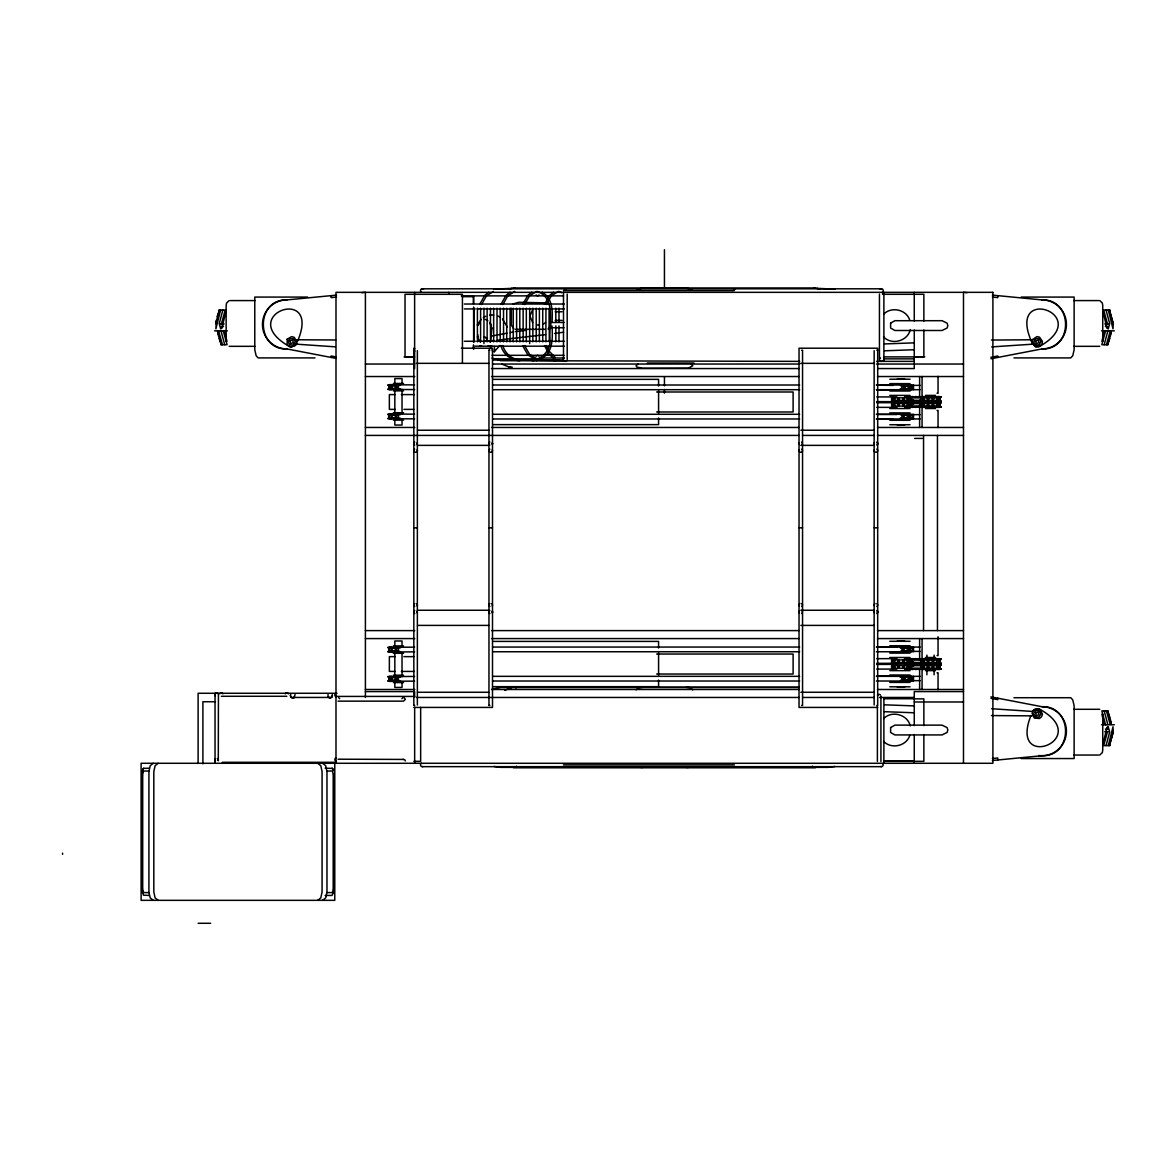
<?xml version="1.0" encoding="UTF-8"?>
<svg xmlns="http://www.w3.org/2000/svg" width="1173" height="1173" viewBox="0 0 1173 1173"><rect width="100%" height="100%" fill="white"/><g stroke="black" fill="none" stroke-linecap="round" stroke-linejoin="round"><path stroke-width="1.5" d="M221.374 324.115L225.187 310.039L218.882 310.039M1105.655 330.654L1101.843 344.73L1108.148 344.73M1107.517 731.512L1103.705 745.588L1110.01 745.588M142.094 776.526L142.153 774.356A8.358 1.789 -90 0 1 143.414 768.447L149.03 768.183M216.375 320.126L215.891 328.865L220.597 310.039M1113.25 731.996L1109.438 745.588L1113.236 731.996L1113.001 726.761L1108.294 745.588M491.898 328.059L490.783 339.29A5.616 5.616 0 0 1 490.021 342.091M333.293 893.02L333.572 891.289A8.328 1.774 -90 0 1 333.279 892.99L332.032 895.439L325.141 895.439M1104.306 331.138L1101.902 341.431M218.295 760.837L218.427 694.68M1107.811 331.138L1104.189 344.73M1110.201 331.138L1106.432 344.73M1110.303 336.387L1111.022 332.883M215.641 323.631L219.454 310.039L217.093 316.637M1108.162 343.088L1111.388 331.138M290.464 695.721L290.787 694.489M328.044 694.489L328.044 696.953L330.17 698.17L332.296 696.953L332.296 694.489M332.458 695.398L331.226 697.51L328.777 697.51M417.148 444.494L417.148 442.72M417.148 612.907L417.148 611.133M494.478 351.636L494.478 346.446M877.463 444.494L877.463 442.72M877.463 612.907L877.463 611.133M221.081 328.572L222.518 325.903L223.515 326.637M1107.004 328.293L1107.532 326.358M1107.825 727.055L1106.374 729.723M477.954 337.956L478.32 336.651M226.198 310.039L222.415 326.197L220.671 328.851L219.219 323.631L222.841 310.039M1102.693 745.588L1106.476 729.43L1108.221 726.776L1109.673 731.996L1106.051 745.588M1107.576 344.73L1109.922 338.147M297.399 341.563C322.898 283.089 232.679 315.17 290.244 346.959L295.405 345.58L296.784 343.19M1030.876 715.691C1008.252 772.992 1095.509 738.902 1038.648 708.668L1033.486 710.046M479.64 304.408L484.713 295.405L488.774 292.209M481.546 304.584L486.458 295.845L493.452 291.461M500.944 304.408L506.018 295.405L510.079 292.209M502.85 304.584L507.762 295.845L514.742 291.461M522.718 304.408L527.806 295.405L531.853 292.209M524.624 304.584L529.536 295.845L536.53 291.461M544.507 304.408L549.58 295.405L553.641 292.209M546.398 304.584L551.325 295.845L558.304 291.461M910.292 329.73C907.579 341.226 891.656 345.492 883.548 336.9M909.749 735.456C906.465 746.204 891.216 749.459 883.548 741.336M477.25 324.965L481.165 319.349M516.545 766.248L515.299 767.362M401.914 698.712L402.867 697.759M879.589 358.923L880.542 357.97M877.521 695.34L879.149 694.255L880.395 694.768M477.91 334.818L477.47 337.12L480.3 342.061M636.059 689.856L639.3 687.627L642.54 687.378M532.63 309.657L529.961 316.094L532.63 322.531M493.965 351.973L499.991 345.434M539.14 294.995L537.615 295.875L536.09 294.995M536.017 356.196L537.542 355.316L539.081 356.196M487.279 340.713L483.731 341.372M542.219 358C553.509 351.548 552.556 337.12 552.028 326.006M543.612 323.968L545.504 322.531M883.548 314.291C891.216 306.168 906.465 309.423 909.749 320.17M883.548 718.726C891.656 710.134 907.579 714.401 910.292 725.896M1105.377 326.637L1106.359 325.918M548.04 329.085L549.551 326.739L549.551 308.572M512.601 304.086L518.715 302.297L547.087 302.883L549.375 304.496M483.305 317.634L485.681 316.211M485.798 341.196L487.396 338.938L485.138 337.34M229.175 300.581L226.55 303.059L226.154 305.537L226.154 341.372M1099.731 755.045L1102.341 752.567L1102.737 750.09L1102.737 714.254M509.097 289.379L511.912 288.265M636.924 289.335L642.54 288.147L686.366 288.147L691.967 289.335M638.024 364.041L636.059 365.771L636.924 367.061L642.54 368.249L688.434 368.131L692.832 365.771L690.868 364.041M504.61 690.398L511.912 687.495M909.002 405.682L912.008 404.656M909.002 667.716L912.008 666.704M479.64 345.786L481.546 345.624M293.968 697.51L291.52 697.51M153.282 763.286L150.203 765.72L148.927 771.614L148.927 892.008L150.203 897.902L153.282 900.336M158.179 763.286L155.1 765.72L153.824 771.614L153.824 892.008L155.1 897.902L158.179 900.336M317.722 900.336L320.801 897.902L322.076 892.008L322.076 771.614L320.801 765.72L317.722 763.286M322.619 900.336L325.698 897.902L326.974 892.008L326.974 771.614L325.698 765.72L322.619 763.286M402.867 759.327L404.788 759.723L405.301 760.969M990.936 357.296L997.798 355.976L997.798 357.428M990.936 358.762L1041.917 348.938C1073.412 350.126 1073.412 298.719 1041.917 299.907L992.387 295.127M491.707 336.05L507.015 333.161M510.416 332.531L513.818 331.886M484.068 336.974L487.469 338.176M492.22 689.064L500.856 687.495L799.033 687.495M531.12 360.052C541.457 360.096 550.196 350.815 550.108 340.581C548.378 325.112 557.072 299.027 537.469 291.417M532.425 360.683L537.498 360.008M552.41 360.052L555.694 359.612M553.715 360.683L558.803 360.008M515.636 331.651L526.486 330.214M545.504 334.628L497.513 340.17M554.55 333.44L563.612 332.238M336.504 295.127L286.974 299.907C255.479 298.719 255.479 350.126 286.974 348.938L336.24 358.425M493.95 289.159L513.583 288.265M834.941 766.468L828.035 767.362L500.856 767.362L493.95 766.468M689.592 767.245L686.366 767.479M361.797 292.693L365.404 292.341L365.404 697.466M336.504 297.092L331.094 297.619L331.094 295.655M992.387 758.535L997.798 758.007L997.798 759.972M992.387 760.5L1041.917 755.72C1073.412 756.908 1073.412 705.501 1041.917 706.703L990.936 696.879M1032.152 344.217L991.684 346.9M813.974 288.089L815.528 287.957L513.363 287.957L514.932 288.089M488.892 340.918L494.053 340.463M884.501 343.938L913.488 342.883M991.434 340.053L1031.991 339.774M884.75 350.8L913.752 349.745M489.654 315.053L493.804 314.98M296.901 339.774L335.654 339.979M1031.991 715.853L991.434 715.574M414.597 647.173L398.439 647.247L398.439 651.939L414.597 651.865M414.597 676.454L398.439 676.528L398.439 681.205L414.597 681.132M876.73 646.895L896.934 646.866M876.73 658.669L896.934 658.625M876.73 663.346L906.084 663.244M876.73 664.417L896.934 664.373M876.73 669.094L896.934 669.05M876.73 676.176L896.934 676.132M815.308 288.265L834.941 289.159M422.265 288.807L881.48 288.807M563.495 290.581L734.401 290.581M461.312 295.875L563.568 295.875M462.25 296.666L472.968 296.666M307.649 297.077L254.776 297.077L254.776 349.833L256.139 355.727L258.104 357.912L314.951 357.912M1021.243 297.077L1074.131 297.077L1074.131 349.833L1072.752 355.727L1070.788 357.912L1013.941 357.912M230.275 300.581L255.069 300.581M1073.823 300.581L1098.617 300.581M464.376 304.027L564.33 304.027M464.376 308.924L475.256 308.924M477.074 308.924L564.33 308.924M1110.01 310.039L1103.705 310.039L1107.517 324.115M555.137 311.783L562.043 311.783M555.137 320.39L562.043 320.39M564.022 322.472L550.724 322.472L550.724 327.722L564.022 327.722M220.627 323.924L224.19 323.924M1104.702 323.924L1108.265 323.924M515.504 329.305L545.328 329.305M214.542 330.859L227.342 330.859M1101.55 330.859L1114.35 330.859M464.376 341.27L475.256 341.27M477.074 341.27L564.33 341.27M220.744 344.73L227.049 344.73L223.237 330.654M488.159 345.903L491.795 345.903M229.175 346.328L255.069 346.328M475.256 346.182L564.33 346.182M1073.823 346.328L1099.731 346.328M461.4 348.205L492.499 348.205L492.499 707.422L413.834 707.422M413.834 350.199L414.714 350.199M488.965 350.199L489.845 350.199M801.672 350.199L802.552 350.199M876.803 350.199L877.683 350.199M492.059 355.316L564.11 355.316M914.266 356.768L923.869 356.768L923.869 329.994M404.113 356.885L414.626 356.885L405.022 356.768L405.022 294.306L462.426 294.306L462.426 363.337M883.738 356.885L924.779 356.885M564.404 358L540.914 358L536.442 360.624M495.71 358.85L535.9 358.85M883.885 358.85L914.266 358.85M498.584 360.052L563.348 360.052M563.539 360.624L493.51 360.008M799.663 361.372L500.27 360.683M876.554 361.372L914.266 361.372M647.305 363.029L694.02 363.029M416.386 363.337L488.848 363.351M800.866 363.351L874.032 363.351M365.404 364.041L414.626 364.041M492.616 364.041L799.722 364.041M876.495 364.041L963.488 364.041M509.097 367.017L512.073 367.017M491.487 368.557L798.974 368.557M877.668 368.557L914.266 368.557L914.266 329.994M365.404 376.533L414.787 376.533M491.604 376.533L798.872 376.533M877.521 376.533L963.488 376.533M897.389 378.747L904.588 378.747M492.88 379.363L658.581 379.363L658.581 385.99M889.823 379.216L910.057 379.216M393.336 383.454L403.527 383.454M889.823 383.63L910.057 383.63M389.392 384.612L391.738 384.612M393.615 384.612L394.832 384.612M397.838 384.612L399.04 384.612M387.926 384.817L400.506 384.817M901.333 384.817L902.536 384.817M905.556 384.817L906.758 384.817M907.682 384.817L910.981 384.817M492.704 385.008L799.634 385.008M876.363 385.008L913.503 385.008L913.503 389.685M387.926 385.36L399.905 385.36M913.503 385.374L920.131 385.374M900.468 385.55L912.447 385.55M397.823 385.917L389.04 385.917L389.04 388.395L398.439 388.395M901.333 386.078L912.447 386.108M901.333 388.571L912.447 388.6M387.926 388.952L400.506 388.952M899.867 389.143L912.447 389.143M387.926 389.495L400.506 389.495M389.392 389.7L391.738 389.7M393.615 389.7L394.832 389.7M397.838 389.7L399.04 389.7M492.704 389.7L799.634 389.7M876.363 389.7L920.131 389.685M896.934 389.891L876.73 389.847M901.333 389.891L902.536 389.891M905.556 389.891L906.758 389.891M907.682 389.891L910.981 389.891M393.336 390.858L403.527 390.858M889.823 391.02L910.057 391.02M656.675 391.987L793.109 391.987L793.109 411.987L656.675 411.987M937.036 393.263L938.048 393.263L938.048 376.342M395.11 394.597L389.363 394.597L389.363 409.377L395.11 409.377M401.342 394.597L414.362 394.597M889.823 395.389L910.057 395.389M925.409 395.389L935.599 395.389M905.028 396.577L905.805 396.577M907.682 396.577L910.028 396.577M911.685 396.547L912.917 396.547M915.219 396.547L916.465 396.547M918.767 396.547L920.013 396.547M922.345 396.547L923.576 396.547M925.922 396.547L927.169 396.547M930.189 396.547L931.391 396.547M934.412 396.547L935.614 396.547M937.506 396.547L939.837 396.547M905.189 396.767L941.303 396.753M876.73 396.929L896.934 396.973M905.013 397.295L941.303 397.295M940.16 397.852L891.583 397.838L891.583 400.33L940.16 400.33M904.867 400.887L941.303 400.887M895.893 401.137L906.084 401.137M925.409 401.137L935.599 401.137M905.189 401.459L941.303 401.43M876.73 401.621L896.934 401.65M905.028 401.65L905.805 401.65M907.682 401.65L910.028 401.65M911.685 401.635L912.917 401.635M915.219 401.635L916.465 401.635M918.767 401.635L920.013 401.635M922.345 401.635L923.576 401.635M925.922 401.635L927.169 401.635M930.189 401.635L931.391 401.635M934.412 401.635L935.614 401.635M937.506 401.635L939.837 401.635M905.028 402.324L905.805 402.324M907.682 402.324L910.028 402.324M911.685 402.295L912.917 402.295M915.219 402.295L916.465 402.295M918.767 402.295L920.013 402.295M922.345 402.295L923.576 402.295M925.922 402.295L927.169 402.295M930.189 402.295L931.391 402.295M934.412 402.295L935.614 402.295M937.506 402.295L939.837 402.295M905.189 402.515L941.303 402.486M876.73 402.676L906.084 402.779M925.409 402.794L935.599 402.794M905.013 403.043L941.303 403.043M909.412 403.072L911.494 403.072M940.16 403.585L891.583 403.585L891.583 406.078L940.16 406.078M904.867 406.62L941.303 406.62M905.189 407.207L941.303 407.178M876.73 407.354L896.934 407.398M905.028 407.398L905.805 407.368M907.682 407.398L910.028 407.398M911.685 407.368L912.917 407.368M915.219 407.368L916.465 407.368M918.767 407.368L920.013 407.368M922.345 407.368L923.576 407.368M925.922 407.368L927.169 407.368M930.189 407.368L931.391 407.368M934.412 407.368L935.614 407.368M937.506 407.368L939.837 407.368M889.823 408.527L910.057 408.527M925.409 408.527L935.599 408.527M403.893 409.377L413.864 409.377M937.036 410.418L938.048 410.418L938.048 427.573M393.336 412.735L403.527 412.735M889.823 412.896L910.057 412.896M389.392 413.893L391.738 413.893M393.615 413.893L394.832 413.893M397.838 413.893L399.04 413.893M387.926 414.084L400.506 414.084M492.704 414.289L799.634 414.289M876.363 414.289L913.503 414.289L913.503 418.952M876.73 414.436L896.934 414.48M387.926 414.641L400.506 414.641M913.503 414.641L920.131 414.641M900.468 414.831L912.447 414.831M398.439 415.183L389.04 415.183L389.04 417.676L398.439 417.676M902.125 415.345L912.447 415.374M900.981 417.837L912.447 417.867M387.926 418.218L400.506 418.218M899.867 418.424L912.447 418.424M387.926 418.776L400.506 418.776M389.392 418.966L391.738 418.966M393.615 418.966L394.832 418.966M397.838 418.966L399.04 418.966M492.704 418.966L799.634 418.966M876.363 418.966L920.131 418.952M393.336 420.125L403.527 420.125M889.823 420.286L910.057 420.286M492.88 424.626L658.581 424.626L658.581 417.984M889.823 424.729L910.057 424.729M897.389 425.227L904.588 425.227M365.404 427.456L414.787 427.456M491.604 427.456L798.872 427.456M877.521 427.456L963.488 427.456M417.5 430.227L488.848 430.227M800.866 430.227L874.032 430.227M365.404 435.418L798.872 435.418M802.537 435.418L873.87 435.418M877.521 435.418L963.488 435.418M914.617 438.409L922.359 438.409M417.5 445.373L488.848 445.373M800.866 445.373L874.032 445.373M413.834 527.821L417.368 527.821M488.965 527.821L492.484 527.821M799.033 527.821L802.552 527.821M874.149 527.821L877.683 527.821M417.5 610.253L488.848 610.253M800.866 610.253L874.032 610.253M417.5 625.4L488.848 625.4M800.866 625.4L874.032 625.4M365.404 630.605L414.787 630.605M491.604 630.605L798.872 630.605M877.521 630.605L963.488 630.605M365.404 638.581L414.787 638.581M491.604 638.581L798.872 638.581M877.521 638.581L963.488 638.581M897.389 640.795L904.588 640.795M889.823 641.294L910.057 641.294M492.88 641.411L658.581 641.411L658.581 648.039M393.336 645.898L403.527 645.898M889.823 645.736L910.057 645.736M901.333 646.866L902.536 646.866M905.028 646.866L906.758 646.866M907.682 646.866L910.981 646.866M389.392 647.056L391.738 647.056M393.615 647.056L394.832 647.056M397.838 647.056L399.04 647.056M492.704 647.056L799.634 647.056M876.363 647.056L920.131 647.071M387.926 647.247L400.506 647.247M899.867 647.599L912.447 647.599M387.926 647.804L400.506 647.804M904.09 648.156L912.447 648.156M398.439 648.346L389.04 648.346L389.04 650.839L397.823 650.839M900.981 648.185L908.195 648.185L908.195 650.678M909.412 648.185L910.38 648.185L910.38 650.678M902.125 650.678L912.447 650.648M900.468 651.191L912.447 651.191M387.926 651.382L399.905 651.382M913.503 651.382L920.131 651.382M492.704 651.748L799.634 651.748M876.363 651.748L913.503 651.748L913.503 647.071M387.926 651.939L400.506 651.939M901.333 651.939L902.536 651.939M905.028 651.939L906.758 651.939M907.682 651.939L910.981 651.939M389.392 652.129L391.738 652.129M393.615 652.129L394.832 652.129M397.838 652.129L399.04 652.129M393.336 653.288L403.527 653.288M889.823 653.126L910.057 653.126M656.675 654.035L793.109 654.035L793.109 674.035L656.675 674.035M937.036 655.604L938.048 655.604L938.048 636.748M395.11 656.645L389.363 656.645L389.363 671.425L395.11 671.425M403.893 656.645L413.864 656.645M889.823 657.496L910.057 657.496M925.409 657.496L935.599 657.496M905.028 658.625L905.805 658.625M907.682 658.625L910.028 658.625M911.685 658.654L912.917 658.654M915.219 658.654L916.465 658.654M918.767 658.654L920.013 658.654M922.345 658.654L923.576 658.654M925.922 658.654L927.169 658.654M930.189 658.654L931.391 658.654M934.412 658.654L935.614 658.654M937.506 658.654L939.837 658.654M905.189 658.815L941.303 658.845M904.867 659.402L941.303 659.402M940.16 659.944L891.583 659.944L891.583 662.437L940.16 662.437M905.013 662.994L941.303 662.994M905.189 663.507L941.303 663.537M905.028 663.698L905.805 663.727M907.682 663.698L910.028 663.698M911.685 663.727L912.917 663.727M915.219 663.727L916.465 663.727M918.767 663.727L920.013 663.727M922.345 663.727L923.576 663.727M925.922 663.727L927.169 663.727M930.189 663.727L931.391 663.727M934.412 663.727L935.614 663.727M937.506 663.727L939.837 663.727M905.028 664.373L905.805 664.402M907.682 664.373L910.028 664.373M911.685 664.402L912.917 664.402M915.219 664.402L916.465 664.402M918.767 664.402L920.013 664.402M922.345 664.402L923.576 664.402M925.922 664.402L927.169 664.402M930.189 664.402L931.391 664.402M934.412 664.402L935.614 664.402M937.506 664.402L939.837 664.402M905.189 664.563L941.303 664.592M895.893 664.886L906.084 664.886M925.409 664.886L934.91 664.886M904.867 665.135L941.303 665.135M940.16 665.692L891.583 665.692L891.583 668.185L940.16 668.185M905.013 668.727L941.303 668.727M905.189 669.255L941.303 669.284M905.028 669.446L905.805 669.475M907.682 669.446L910.028 669.446M911.685 669.475L912.917 669.475M915.219 669.475L916.465 669.475M918.767 669.475L920.013 669.475M922.345 669.475L923.576 669.475M925.922 669.475L927.169 669.475M930.189 669.475L931.391 669.475M934.412 669.475L935.614 669.475M937.506 669.475L939.837 669.475M889.823 670.633L910.057 670.633M925.409 670.633L935.599 670.633M401.342 671.425L414.362 671.425M937.036 672.759L938.048 672.759L938.048 689.68M889.823 675.003L910.057 675.003M393.336 675.179L403.527 675.179M901.333 676.132L902.536 676.132M905.556 676.132L906.758 676.132M907.682 676.132L910.981 676.132M389.392 676.322L391.738 676.322M393.615 676.322L394.832 676.322M397.838 676.322L399.04 676.322M492.704 676.337L799.634 676.337M876.363 676.337L920.131 676.337M387.926 676.528L400.506 676.528M899.867 676.88L912.447 676.88M387.926 677.07L400.506 677.07M901.333 677.451L912.447 677.422M398.439 677.627L389.04 677.627L389.04 680.12L397.823 680.12M904.368 679.915L912.447 679.915M901.333 679.944L905.116 679.944L905.028 677.451M906.157 679.944L909.148 679.944L909.148 677.451M909.544 679.944L911.348 679.944L911.348 677.451M387.926 680.663L399.905 680.663M900.468 680.472L912.447 680.472M913.503 680.648L920.131 680.648M492.704 681.014L799.634 681.014M876.363 681.014L913.503 681.014L913.503 676.337M387.926 681.205L400.506 681.205M901.333 681.22L902.536 681.22M905.556 681.22L906.758 681.22M907.682 681.22L910.981 681.22M389.392 681.41L391.738 681.41M393.615 681.41L394.832 681.41M397.838 681.41L399.04 681.41M393.336 682.569L403.527 682.569M889.823 682.393L910.057 682.393M492.88 686.674L658.581 686.674L658.581 680.032M889.823 686.806L910.057 686.806M513.363 687.202L799.15 687.202M897.389 687.275L904.588 687.275M365.404 689.489L414.787 689.489M491.604 689.489L798.872 689.489M877.521 689.489L963.488 689.489M365.404 691.586L414.626 691.586L414.626 697.041M963.488 691.586L914.266 691.586L914.266 725.632M417.5 692.275L488.848 692.275M800.866 692.275L874.032 692.275M336.974 693.272L198.105 693.272L198.105 762.905M221.345 696.278L286.842 696.278M335.991 696.425L414.656 696.425M293.015 697.436L330.273 697.436M416.444 697.466L798.974 697.466M802.625 697.466L874.002 697.466M879.501 697.466L914.266 697.466M1013.941 697.715L1070.788 697.715L1072.752 699.9L1074.131 705.794L1074.131 758.55L1021.243 758.55M883.738 698.741L914.266 698.741M914.266 698.859L923.869 698.859L923.869 725.632M338.044 701.146L403.541 701.146L405.301 699.387L404.216 697.759M215.48 701.733L202.9 701.733L202.9 763.858M914.266 701.982L963.488 701.982M413.834 705.428L414.714 705.428M488.965 705.428L489.845 705.428M801.672 705.428L802.552 705.428M876.803 705.428L877.683 705.428M877.697 707.422L799.033 707.422L799.033 348.205L877.697 348.205L877.683 704.988M1073.823 709.298L1099.731 709.298M1108.148 710.897L1101.843 710.897L1105.655 724.973M1101.55 724.767L1114.35 724.767M1104.702 731.717L1108.265 731.717M1073.823 755.045L1098.617 755.045M338.044 759.195L403.541 759.43M217.548 760.163L218.427 760.163L217.342 758.535M883.885 760.749L914.266 760.749M413.922 761.321L420.652 761.321L420.652 707.422M883.738 761.321L923.869 761.321L923.869 734.562M222.284 762.303L336.416 762.303M563.495 764.884L734.401 764.884M422.265 766.658L881.48 766.658M513.363 767.67L815.528 767.67M325.156 768.183L332.487 768.447A8.358 1.789 -90 0 1 333.293 770.617A8.328 1.774 -90 0 0 332.032 768.183M149.03 771.028L143.868 771.028A5.484 1.173 -90 0 0 142.695 776.526L142.695 887.111A5.484 1.173 -90 0 0 143.868 892.594L149.03 892.594M326.871 771.028L332.032 771.028A5.484 1.173 -90 0 1 333.205 776.526L333.205 887.111A5.484 1.173 -90 0 1 332.032 892.594L326.871 892.594M149.03 895.439L143.414 895.16L142.153 889.266L142.094 776.335M198.105 923.283L210.641 923.283M876.73 385.169L892.888 385.404M876.73 419.128L892.888 419.172M414.597 384.891L398.439 384.817L398.439 389.495L414.597 389.568M414.597 414.157L398.439 414.084L398.439 418.776L414.597 418.849M335.405 346.841L295.01 344.07M884.75 704.826L913.752 705.882M991.684 708.727L1032.152 711.41M884.501 711.688L913.488 712.744M686.366 687.378L689.592 687.627L692.832 689.856M642.54 767.479L639.3 767.245M967.095 292.693L963.488 292.341L963.488 763.286M992.387 297.092L997.798 297.619L997.798 295.655M536.706 324.877L539.067 325.2M521.193 360.052C512.674 360.008 505.02 353.791 502.85 345.624L500.944 345.786C503.188 354.231 511.091 360.624 519.888 360.683M499.889 360.052L491.927 358.102M485.255 319.305L487.865 320.728M336.24 356.959L331.094 355.976L331.094 357.428M990.936 698.331L997.798 699.651L997.798 698.199M909.002 398.307L912.008 399.319M904.5 658.815L912.008 661.367M816.995 288.265L819.795 289.379M501.663 364.041L511.912 368.131M558.773 291.417L561.662 292.649M538.055 359.393L529.536 354.349L524.624 345.624L522.718 345.786L527.806 354.803L535.005 359.334M1099.731 300.581L1102.341 303.059L1102.737 305.537L1102.737 341.372M813.593 767.362L812.346 766.248M515.299 687.495L516.105 687.862M497.836 315.977L500.255 317.311M513.935 328.997L511.399 325.214L511.399 308.191M338.733 697.759L339.686 698.712M1105.377 728.99L1106.359 729.709M542.219 292.209C552.864 298.265 552.732 311.725 552.028 322.37M555.254 357.442L548.304 350.316L546.398 345.624L544.507 345.786L549.58 354.803L553.641 358M1106.374 325.903L1107.825 328.572M490.637 333.469L491.37 334.085L491.003 332.736M502.455 318.939L507.352 327.062M290.625 696.615L291.696 697.847L294.144 697.847L295.039 694.489M489.742 322.414L491.986 328.543M489.771 322.575L491.282 324.892M1032.108 343.19L1035.876 346.959L1038.648 346.959C1096.212 315.17 1005.994 283.089 1031.492 341.563M1108.162 712.539L1111.388 724.489M218.955 338.147L221.316 344.73L217.504 331.138M1107.576 710.897L1109.922 717.48M1108.294 310.039L1113.001 328.851L1113.25 323.631L1109.438 310.039L1113.25 323.631M1106.432 710.897L1110.201 724.489M222.459 344.73L218.706 331.138M1106.051 310.039L1109.673 323.631L1108.25 328.865L1106.476 326.197L1102.693 310.039M1104.189 710.897L1107.811 724.489M224.703 344.73L221.081 331.138M1101.902 714.196L1104.306 724.489M226.99 341.431L224.586 331.138M1107.004 727.333L1107.532 729.283M221.36 326.358L221.888 328.293M290.303 695.398L290.787 696.953M1110.303 719.24L1111.022 722.744M217.87 332.883L218.589 336.387M333.748 774.356L333.806 776.526M939.896 397.838L939.896 400.33M939.896 403.585L939.896 406.078M939.896 659.944L939.896 662.437M939.896 665.692L939.896 668.185M939.573 397.838L939.573 400.33M939.573 403.585L939.573 406.078M939.573 659.944L939.573 662.437M939.573 665.692L939.573 668.185M937.711 397.838L937.711 400.33M937.711 403.585L937.711 406.078M937.711 659.944L937.711 662.437M937.711 665.692L937.711 668.185M937.462 435.418L937.462 630.605M936.816 397.838L936.816 400.33M936.816 403.585L936.816 406.078M936.816 659.944L936.816 662.437M936.816 665.692L936.816 668.185M934.104 655.106L934.104 658.669M934.104 671.191L934.104 674.754M933.591 397.838L933.591 400.33M933.591 403.585L933.591 406.078M933.591 659.944L933.591 662.437M933.591 665.692L933.591 668.185M932.359 397.838L932.359 400.33M932.359 403.585L932.359 406.078M932.359 659.944L932.359 662.437M932.359 665.692L932.359 668.185M928.635 397.838L928.635 400.33M928.635 403.585L928.635 406.078M928.635 659.944L928.635 662.437M928.635 665.692L928.635 668.185M927.418 397.838L927.418 400.33M927.418 403.585L927.418 406.078M927.418 659.944L927.418 662.437M927.418 665.692L927.418 668.185M926.905 655.106L926.905 658.669M926.905 671.191L926.905 674.754M924.192 397.838L924.192 400.33M924.192 403.585L924.192 406.078M924.192 659.944L924.192 662.437M924.192 665.692L924.192 668.185M923.869 321.079L923.869 294.306L882.609 294.306L882.609 292.341M923.547 435.418L923.547 630.605M923.298 397.838L923.298 400.33M923.298 403.585L923.298 406.078M923.298 659.944L923.298 662.437M923.298 665.692L923.298 668.185M922.066 376.533L922.066 396.533M922.066 400.169L922.066 427.456M922.066 638.581L922.066 660.399M922.066 669.49L922.066 689.489M921.435 397.838L921.435 400.33M921.435 403.585L921.435 406.078M921.435 659.944L921.435 662.437M921.435 665.692L921.435 668.185M921.098 397.838L921.098 400.33M921.098 403.585L921.098 406.078M921.098 659.944L921.098 662.437M921.098 665.692L921.098 668.185M919.617 376.533L919.617 397.412M919.617 400.169L919.617 427.456M919.617 638.581L919.617 660.399M919.617 668.61L919.617 689.489M914.266 292.341L914.266 321.123M914.266 734.503L914.266 763.286M913.503 399.832L913.503 404.142M913.503 661.88L913.503 666.191M912.623 386.005L911.934 389.685M912.623 400.462L911.934 403.512M912.623 415.271L911.934 418.952M912.623 650.751L911.934 647.071M912.623 665.56L911.934 662.51M912.623 680.017L911.934 676.337M911.348 386.078L911.348 388.571M911.01 386.078L911.01 388.571M911.01 677.451L911.01 679.944M910.38 397.838L910.38 400.33M910.38 403.585L910.38 406.078M910.38 415.345L910.38 417.837M910.38 659.944L910.38 662.437M910.38 665.692L910.38 668.185M910.057 397.838L910.057 400.33M910.057 403.585L910.057 406.078M910.057 415.345L910.057 417.837M910.057 648.185L910.057 650.678M910.057 659.944L910.057 662.437M910.057 665.692L910.057 668.185M909.148 386.078L909.148 388.571M908.254 386.078L908.254 388.571M908.254 677.451L908.254 679.944M908.195 397.838L908.195 400.33M908.195 403.585L908.195 406.078M908.195 415.345L908.195 417.837M908.195 659.944L908.195 662.437M908.195 665.692L908.195 668.185M907.301 397.838L907.301 400.33M907.301 403.585L907.301 406.078M907.301 415.345L907.301 417.837M907.301 648.185L907.301 650.678M907.301 659.944L907.301 662.437M907.301 665.692L907.301 668.185M905.028 386.078L905.028 388.571M904.075 397.838L904.075 400.33M904.075 403.585L904.075 406.078M904.075 415.345L904.075 417.837M904.075 648.185L904.075 650.678M904.075 659.944L904.075 662.437M904.075 665.692L904.075 668.185M903.797 386.078L903.797 388.571M903.797 677.451L903.797 679.944M902.843 397.838L902.843 400.33M902.843 403.585L902.843 406.078M902.843 415.345L902.843 417.837M902.843 648.185L902.843 650.678M902.843 659.944L902.843 662.437M902.843 665.692L902.843 668.185M901.949 385.008L901.949 389.7M901.949 414.289L901.949 418.966M901.949 647.056L901.949 651.748M901.949 676.337L901.949 681.014M899.119 397.838L899.119 400.33M899.119 403.585L899.119 406.078M899.119 659.944L899.119 662.437M899.119 665.692L899.119 668.185M897.902 397.838L897.902 400.33M897.902 403.585L897.902 406.078M897.902 659.944L897.902 662.437M897.902 665.692L897.902 668.185M894.676 397.838L894.676 400.33M894.676 403.585L894.676 406.078M894.676 659.944L894.676 662.437M894.676 665.692L894.676 668.185M893.782 397.838L893.782 400.33M893.782 403.585L893.782 406.078M893.782 659.944L893.782 662.437M893.782 665.692L893.782 668.185M892.888 396.973L892.888 401.65M892.888 402.72L892.888 407.398M892.888 658.625L892.888 663.317M892.888 664.373L892.888 669.05M891.92 397.838L891.92 400.33M891.92 403.585L891.92 406.078M891.92 659.944L891.92 662.437M891.92 665.692L891.92 668.185M883.885 292.341L883.885 361.372M883.885 698.008L883.885 763.286M880.923 696.014L880.923 761.512M879.442 294.115L879.442 359.598M877.389 706.19L877.389 761.512M874.149 350.639L874.149 704.988M802.552 350.639L802.552 704.988M664.446 249.717L664.446 287.84M664.446 376.782L664.446 385.858M664.446 389.48L664.446 393.116M658.581 390.668L658.581 413.307M658.581 652.716L658.581 675.355M567.189 294.115L567.189 359.598M563.495 292.341L563.495 361.372M558.993 308.147L558.993 322.34M558.993 325.889L558.993 341.856M555.811 308.147L555.811 322.34M555.811 325.889L555.811 341.856M549.272 308.147L549.272 341.856M545.929 308.147L545.929 341.856M542.732 308.147L542.732 341.856M539.389 308.147L539.389 341.856M536.208 308.147L536.208 341.856M532.865 308.147L532.865 341.856M529.668 308.147L529.668 343.63M526.325 308.147L526.325 341.856M523.143 308.147L523.143 341.856M519.8 308.147L519.8 341.856M516.604 308.147L516.604 341.856M513.261 308.147L513.261 341.856M510.079 308.147L510.079 341.856M506.721 308.147L506.721 341.856M503.54 308.147L503.54 341.856M500.197 308.147L500.197 341.856M497.015 308.147L497.015 341.856M493.657 308.147L493.657 341.856M490.475 308.147L490.475 341.856M488.965 350.639L488.965 704.988M487.132 308.147L487.132 341.856M483.936 308.147L483.936 343.63M480.593 308.147L480.593 341.856M477.411 308.147L477.411 341.856M474.068 308.147L474.068 341.856M473.613 296.344L473.613 303.631M473.613 307.077L473.613 342.399M473.613 345.492L473.613 349.363M473.452 296.666L473.452 303.822M473.452 344.979L473.452 348.557M448.746 292.341L448.746 294.306M417.368 350.639L417.368 704.988M414.626 292.341L414.626 368.557M414.656 707.26L414.656 763.286M413.834 348.205L413.834 704.988M402.031 383.952L402.031 378.586L394.832 378.586L394.832 383.952M402.031 389.319L402.031 414.333M402.031 419.699L402.031 425.051L394.832 425.051L394.832 419.699M402.031 646.323L402.031 640.971L394.832 640.971L394.832 646.323M402.031 653.478L402.031 676.718M402.031 682.07L402.031 687.437L394.832 687.437L394.832 682.07M396.577 385.917L396.577 388.395M396.577 415.183L396.577 417.676M396.577 648.346L396.577 650.839M396.577 677.627L396.577 680.12M395.345 385.917L395.345 388.395M395.345 415.183L395.345 417.676M395.345 648.346L395.345 650.839M395.345 677.627L395.345 680.12M394.832 389.319L394.832 414.333M394.832 653.478L394.832 676.718M392.119 385.917L392.119 388.395M392.119 415.183L392.119 417.676M392.119 648.346L392.119 650.839M392.119 677.627L392.119 680.12M391.225 385.917L391.225 388.395M391.225 415.183L391.225 417.676M391.225 648.346L391.225 650.839M391.225 677.627L391.225 680.12M389.363 385.917L389.363 388.395M389.363 415.183L389.363 417.676M389.363 648.346L389.363 650.839M389.363 677.627L389.363 680.12M333.806 776.335L333.748 889.266A8.328 1.774 -90 0 0 333.806 887.111M215.04 693.272L215.04 762.303M62.58 853.138L62.58 854.311M876.817 442.074A1.76 1.76 0 0 1 876.817 445.139M874.398 444.494A1.76 1.76 0 0 1 874.398 442.72M801.687 613.552A1.76 1.76 0 0 0 802.332 612.907L802.332 611.133A1.76 1.76 0 0 0 801.687 610.488M799.282 612.907A1.76 1.76 0 0 1 799.282 611.133M801.672 603.582A1.76 1.686 0 0 1 801.672 606.5M799.268 605.884A1.76 1.686 0 0 1 799.913 603.582M801.687 445.139A1.76 1.76 0 0 0 802.332 444.494L802.332 442.72A1.76 1.76 0 0 0 801.687 442.074M799.282 444.494A1.76 1.76 0 0 1 799.282 442.72M801.672 449.127A1.76 1.686 0 0 1 801.672 452.045M800.792 452.265A1.76 1.686 0 0 1 799.268 449.743M876.817 610.488A1.76 1.76 0 0 1 876.817 613.552M874.398 612.907A1.76 1.76 0 0 1 874.398 611.133M876.803 603.582A1.76 1.686 0 0 1 876.803 606.5M874.384 605.884A1.76 1.686 0 0 1 875.029 603.582M876.803 449.127A1.76 1.686 0 0 1 876.803 452.045M875.908 452.265A1.76 1.686 0 0 1 874.384 449.743M489.2 349.099A1.76 1.76 0 0 1 491.604 348.44A1.76 1.76 0 0 1 492.249 350.859M489.859 445.139A1.76 1.76 0 0 1 489.859 442.074M414.729 613.552A1.76 1.76 0 0 1 414.729 610.488M414.714 606.5A1.76 1.686 0 0 1 414.714 603.582M416.488 603.582A1.76 1.686 0 0 1 417.133 605.884M414.714 351.504A1.76 1.76 0 0 1 414.714 348.44M414.729 445.139A1.76 1.76 0 0 1 414.729 442.074M417.133 449.743A1.76 1.686 0 0 1 415.609 452.265M414.714 452.045A1.76 1.686 0 0 1 414.714 449.127M489.859 613.552A1.76 1.76 0 0 1 489.859 610.488M489.845 606.5A1.76 1.686 0 0 1 489.845 603.582M491.604 603.582A1.76 1.686 0 0 1 492.249 605.884M492.249 449.743A1.76 1.686 0 0 1 490.725 452.265M489.845 452.045A1.76 1.686 0 0 1 489.845 449.127M335.903 696.659A1.76 1.76 0 0 1 335.903 693.404M215.421 761.409A1.76 1.76 0 0 1 215.421 758.916M215.421 695.926A1.76 1.76 0 0 1 215.685 693.214A1.76 1.76 0 0 1 218.295 694.005M422.94 766.512A1.76 1.76 0 0 1 420.638 765.558A1.76 1.76 0 0 1 421.591 763.256M882.639 763.638A1.76 1.76 0 0 1 880.718 766.512M566.676 360.844A1.76 1.76 0 0 1 564.184 360.844M882.463 360.844A1.76 1.76 0 0 1 879.97 360.844M421.591 292.209A1.76 1.76 0 0 1 420.799 289.599A1.76 1.76 0 0 1 423.512 289.335M880.234 289.335A1.76 1.76 0 0 1 882.726 289.335A1.76 1.76 0 0 1 882.726 291.828M564.374 289.057A1.76 1.76 0 0 1 566.134 289.057M733.521 289.057A1.76 1.76 0 0 1 735.28 289.057M142.607 892.99A8.328 1.774 -90 0 1 142.094 887.111M142.153 774.356A8.328 1.774 -90 0 1 143.868 768.183M1041.917 299.907A24.516 24.516 0 0 1 1066.433 324.422A24.516 24.516 0 0 1 1041.917 348.938M335.903 761.174A1.76 1.76 0 0 1 335.903 757.919M219.718 693.844A1.76 1.76 0 0 1 222.987 693.844M285.215 693.844A1.76 1.76 0 0 1 288.47 693.844M286.974 348.938A24.516 24.516 0 0 1 262.459 324.422A24.516 24.516 0 0 1 286.974 299.907M1041.917 706.703A24.516 24.516 0 0 1 1066.374 732.817A24.516 24.516 0 0 1 1038.721 755.515M1032.577 339.554L1032.079 342.193L1034.997 346.49L1040.187 346.108L1041.932 344.07L1042.445 341.431L1039.527 337.135L1036.888 336.622L1032.577 339.554M1035.495 340.962L1036.404 343.572L1039.029 342.663L1038.12 340.053L1035.495 340.962M287.136 339.217L287.136 344.407L289.027 346.314L291.637 347.003L296.124 344.407L296.828 341.812L294.232 337.311L291.637 336.622L287.136 339.217M289.936 340.83L290.655 343.513L293.323 342.795L292.605 340.111L289.936 340.83M492.499 443.599L492.264 444.494A1.76 1.76 0 0 0 492.264 442.72L492.499 443.599M492.499 612.027L492.264 612.907A1.76 1.76 0 0 0 492.264 611.133L492.499 612.027M890.615 323.147L890.615 328.044L894.852 330.493L942.051 330.493L947.08 328.044L947.857 325.595L947.08 323.147L942.051 320.698L894.852 320.698L890.615 323.147M890.615 727.583L890.615 732.48L894.852 734.928L942.051 734.928L947.08 732.48L947.857 730.031L947.08 727.583L942.051 725.134L894.852 725.134L890.615 727.583M477.91 325.39L479.86 321.842L477.91 325.39M1032.958 710.897L1032.079 713.433L1034.337 718.111L1039.527 718.492L1041.565 716.732L1042.445 714.196L1040.187 709.518L1034.997 709.137L1032.958 710.897M1035.642 712.715L1036.155 715.442L1038.882 714.914L1038.369 712.202L1035.642 712.715M1035.231 338.806L1033.648 342.076L1035.686 345.082L1039.293 344.818L1040.876 341.548L1038.838 338.542L1035.231 338.806M289.819 338.674L288.001 341.812L289.819 344.95L293.441 344.95L295.259 341.812L293.441 338.674L289.819 338.674M1035.686 710.545L1033.648 713.551L1035.231 716.82L1038.838 717.084L1040.876 714.078L1039.293 710.823L1035.686 710.545M992.901 292.341L335.991 292.341L335.991 763.286L992.901 763.286L992.901 292.341M334.774 763.286L141.112 763.286L141.112 900.336L334.774 900.336L334.774 763.286"/></g></svg>
